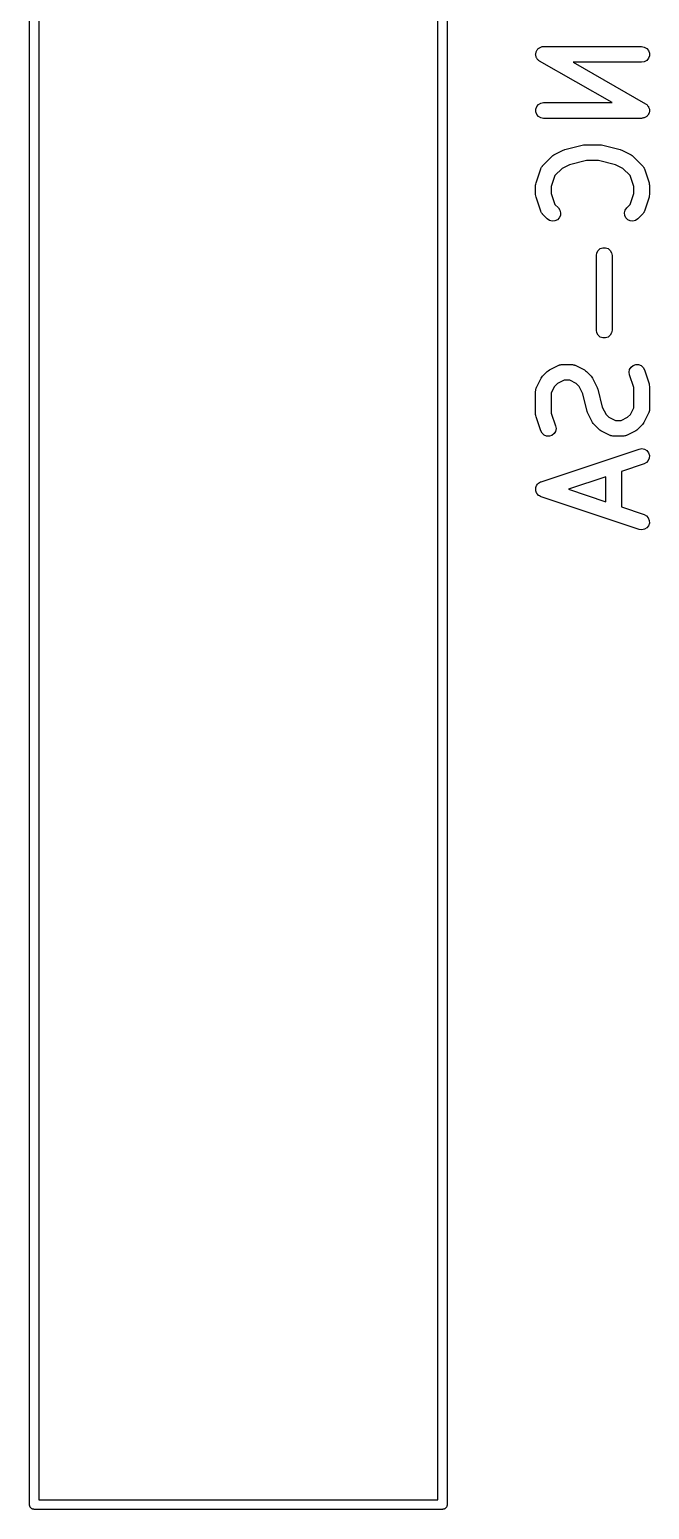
# Model space of a CAD drawing. Extents: x 127.4 to 175.7, y -110 to -72.3.
# Drawn here: x 152.28 to 160.18, y -109.97 to -91.14 of the extents above; entities that cross this region are included whole.
import ezdxf

# ---------------------------------------------------------------- set-up
doc = ezdxf.new("R2010")
doc.units = 0
doc.header["$MEASUREMENT"] = 0
doc.layers.add('BLACK', color=7, linetype='CONTINUOUS')

msp = doc.modelspace()

# ---------------------------------------------------------------- linework, layer by layer
at = {"layer": 'Black'}
for p, q in [((152.28, -109.915), (152.28, -81.855)), ((152.4, -81.915), (152.4, -109.855)), ((157.48, -109.855), (157.48, -84.515)), ((157.6, -84.455), (157.6, -109.915)), ((158.771, -91.3709), (158.777, -91.3654)), ((158.777, -91.3654), (158.786, -91.3623)), ((158.786, -91.3623), (158.793, -91.3578)), ((158.793, -91.3578), (158.802, -91.3564)), ((158.802, -91.3564), (158.81, -91.3534)), ((158.81, -91.3534), (158.819, -91.3534)), ((158.819, -91.3534), (158.827, -91.3518)), ((158.827, -91.3518), (160.077, -91.3518)), ((160.077, -91.3518), (160.112, -91.3578)), ((160.112, -91.3578), (160.142, -91.3752)), ((158.727, -91.4523), (158.729, -91.4434)), ((158.729, -91.4606), (158.727, -91.4523)), ((158.729, -91.4344), (158.732, -91.4264)), ((158.729, -91.4434), (158.729, -91.4344)), ((158.729, -91.4692), (158.729, -91.4606)), ((158.732, -91.4776), (158.729, -91.4692)), ((158.732, -91.4264), (158.733, -91.418)), ((158.734, -91.4864), (158.732, -91.4776)), ((158.733, -91.418), (158.738, -91.4102)), ((158.738, -91.4938), (158.734, -91.4864)), ((158.738, -91.4102), (158.741, -91.4018)), ((158.741, -91.5018), (158.738, -91.4938)), ((158.741, -91.4018), (158.746, -91.3953)), ((158.747, -91.5087), (158.741, -91.5018)), ((158.746, -91.3953), (158.751, -91.3879)), ((158.751, -91.5164), (158.747, -91.5087)), ((158.751, -91.3879), (158.757, -91.3821)), ((158.758, -91.5219), (158.751, -91.5164)), ((158.757, -91.3821), (158.763, -91.3752)), ((158.763, -91.5284), (158.758, -91.5219)), ((158.763, -91.3752), (158.771, -91.3709)), ((158.771, -91.5329), (158.763, -91.5284)), ((158.778, -91.5386), (158.771, -91.5329)), ((159.701, -92.0661), (158.778, -91.5386)), ((160.077, -91.5518), (159.204, -91.5518)), ((159.204, -91.5518), (160.127, -92.0793)), ((160.112, -91.5458), (160.077, -91.5518)), ((160.142, -91.5284), (160.112, -91.5458)), ((160.142, -91.3752), (160.164, -91.4018)), ((160.164, -91.5018), (160.142, -91.5284)), ((160.164, -91.4018), (160.176, -91.4344)), ((160.176, -91.4692), (160.164, -91.5018)), ((160.176, -91.4344), (160.176, -91.4692)), ((158.729, -92.1487), (158.741, -92.1161)), ((158.741, -92.1161), (158.763, -92.0895)), ((158.763, -92.0895), (158.793, -92.0721)), ((158.793, -92.0721), (158.827, -92.0661)), ((158.827, -92.0661), (159.701, -92.0661)), ((160.127, -92.0793), (160.134, -92.085)), ((160.134, -92.085), (160.142, -92.0895)), ((160.142, -92.0895), (160.147, -92.096)), ((160.147, -92.096), (160.154, -92.1015)), ((160.154, -92.1015), (160.158, -92.1092)), ((160.158, -92.1092), (160.164, -92.1161)), ((160.164, -92.1161), (160.167, -92.1241)), ((158.729, -92.1835), (158.729, -92.1487)), ((158.741, -92.2161), (158.729, -92.1835)), ((158.763, -92.2427), (158.741, -92.2161)), ((158.793, -92.2601), (158.763, -92.2427)), ((158.827, -92.2661), (158.793, -92.2601)), ((160.077, -92.2661), (158.827, -92.2661)), ((160.086, -92.2645), (160.077, -92.2661)), ((160.095, -92.2645), (160.086, -92.2645)), ((160.103, -92.2615), (160.095, -92.2645)), ((160.112, -92.2601), (160.103, -92.2615)), ((160.119, -92.2556), (160.112, -92.2601)), ((160.128, -92.2525), (160.119, -92.2556)), ((160.134, -92.247), (160.128, -92.2525)), ((160.142, -92.2427), (160.134, -92.247)), ((160.148, -92.2358), (160.142, -92.2427)), ((160.154, -92.23), (160.148, -92.2358)), ((160.159, -92.2226), (160.154, -92.23)), ((160.164, -92.2161), (160.159, -92.2226)), ((160.167, -92.2077), (160.164, -92.2161)), ((160.167, -92.1241), (160.171, -92.1315)), ((160.172, -92.1999), (160.167, -92.2077)), ((160.171, -92.1315), (160.173, -92.1403)), ((160.173, -92.1915), (160.172, -92.1999)), ((160.173, -92.1403), (160.176, -92.1487)), ((160.176, -92.1835), (160.173, -92.1915)), ((160.176, -92.1487), (160.176, -92.1573)), ((160.176, -92.1573), (160.177, -92.1657)), ((160.177, -92.1657), (160.176, -92.1745)), ((160.176, -92.1745), (160.176, -92.1835)), ((158.961, -92.7314), (159.08, -92.6719)), ((159.08, -92.6719), (159.091, -92.6688)), ((159.091, -92.6688), (159.101, -92.6643)), ((159.101, -92.6643), (159.339, -92.6048)), ((159.339, -92.6048), (159.351, -92.6039)), ((159.351, -92.6039), (159.363, -92.6018)), ((159.363, -92.6018), (159.542, -92.6018)), ((159.542, -92.6018), (159.554, -92.6039)), ((159.554, -92.6039), (159.566, -92.6048)), ((159.566, -92.6048), (159.804, -92.6643)), ((159.804, -92.6643), (159.814, -92.6688)), ((159.814, -92.6688), (159.825, -92.6719)), ((159.825, -92.6719), (159.944, -92.7314)), ((158.809, -92.8777), (158.813, -92.8739)), ((158.813, -92.8739), (158.816, -92.8692)), ((158.816, -92.8692), (158.935, -92.7501)), ((158.935, -92.7501), (158.948, -92.741)), ((158.948, -92.741), (158.961, -92.7314)), ((159.16, -92.8557), (159.065, -92.903)), ((159.375, -92.8018), (159.16, -92.8557)), ((159.529, -92.8018), (159.375, -92.8018)), ((159.745, -92.8557), (159.529, -92.8018)), ((159.84, -92.903), (159.745, -92.8557)), ((159.944, -92.7314), (159.956, -92.741)), ((159.956, -92.741), (159.97, -92.7501)), ((159.97, -92.7501), (160.089, -92.8692)), ((160.089, -92.8692), (160.092, -92.8739)), ((160.092, -92.8739), (160.096, -92.8777)), ((158.733, -93.0869), (158.792, -92.9083)), ((158.792, -92.9083), (158.795, -92.9032)), ((158.795, -92.9032), (158.796, -92.8976)), ((158.796, -92.8976), (158.803, -92.888)), ((158.803, -92.888), (158.809, -92.8777)), ((158.974, -92.9939), (158.927, -93.1347)), ((159.065, -92.903), (158.974, -92.9939)), ((159.931, -92.9939), (159.84, -92.903)), ((159.977, -93.1347), (159.931, -92.9939)), ((160.096, -92.8777), (160.102, -92.888)), ((160.102, -92.888), (160.109, -92.8976)), ((160.109, -92.8976), (160.11, -92.9032)), ((160.11, -92.9032), (160.113, -92.9083)), ((160.113, -92.9083), (160.172, -93.0869)), ((158.727, -93.1185), (158.73, -93.1027)), ((158.727, -93.2375), (158.727, -93.1185)), ((158.73, -93.2533), (158.727, -93.2375)), ((158.73, -93.1027), (158.733, -93.0869)), ((158.927, -93.1347), (158.927, -93.2213)), ((158.927, -93.2213), (158.974, -93.3621)), ((159.931, -93.3621), (159.977, -93.2213)), ((159.977, -93.2213), (159.977, -93.1347)), ((160.172, -93.0869), (160.175, -93.1027)), ((160.175, -93.1027), (160.177, -93.1185)), ((160.177, -93.2375), (160.175, -93.2533)), ((160.177, -93.1185), (160.177, -93.2375)), ((158.733, -93.2691), (158.73, -93.2533)), ((158.792, -93.4477), (158.733, -93.2691)), ((158.974, -93.3621), (159.017, -93.4049)), ((159.017, -93.4049), (159.037, -93.4334)), ((159.037, -93.4334), (159.046, -93.4669)), ((159.859, -93.4669), (159.868, -93.4334)), ((159.868, -93.4334), (159.888, -93.4049)), ((159.888, -93.4049), (159.931, -93.3621)), ((160.172, -93.2691), (160.113, -93.4477)), ((160.175, -93.2533), (160.172, -93.2691)), ((158.795, -93.4528), (158.792, -93.4477)), ((158.796, -93.4584), (158.795, -93.4528)), ((158.803, -93.468), (158.796, -93.4584)), ((158.809, -93.4783), (158.803, -93.468)), ((158.813, -93.4821), (158.809, -93.4783)), ((158.816, -93.4868), (158.813, -93.4821)), ((158.876, -93.5463), (158.816, -93.4868)), ((158.904, -93.5663), (158.876, -93.5463)), ((158.938, -93.5752), (158.904, -93.5663)), ((158.972, -93.5722), (158.938, -93.5752)), ((159.004, -93.5575), (158.972, -93.5722)), ((159.028, -93.533), (159.004, -93.5575)), ((159.043, -93.5015), (159.028, -93.533)), ((159.046, -93.4669), (159.043, -93.5015)), ((159.862, -93.5015), (159.859, -93.4669)), ((159.877, -93.533), (159.862, -93.5015)), ((159.901, -93.5575), (159.877, -93.533)), ((159.933, -93.5722), (159.901, -93.5575)), ((159.967, -93.5752), (159.933, -93.5722)), ((160.001, -93.5662), (159.967, -93.5752)), ((160.029, -93.5463), (160.001, -93.5662)), ((160.089, -93.4868), (160.029, -93.5463)), ((160.092, -93.4821), (160.089, -93.4868)), ((160.096, -93.4783), (160.092, -93.4821)), ((160.102, -93.468), (160.096, -93.4783)), ((160.109, -93.4584), (160.102, -93.468)), ((160.11, -93.4528), (160.109, -93.4584)), ((160.113, -93.4477), (160.11, -93.4528)), ((159.501, -94.0113), (159.507, -93.9771)), ((159.507, -93.9771), (159.525, -93.9471)), ((159.525, -93.9471), (159.551, -93.9247)), ((159.551, -93.9247), (159.584, -93.9129)), ((159.584, -93.9129), (159.619, -93.9129)), ((159.619, -93.9129), (159.651, -93.9247)), ((159.651, -93.9247), (159.678, -93.9471)), ((159.678, -93.9471), (159.695, -93.9771)), ((159.695, -93.9771), (159.701, -94.0113)), ((159.501, -94.9637), (159.501, -94.0113)), ((159.701, -94.0113), (159.701, -94.9637)), ((159.507, -94.9979), (159.501, -94.9637)), ((159.525, -95.028), (159.507, -94.9979)), ((159.551, -95.0503), (159.525, -95.028)), ((159.584, -95.0622), (159.551, -95.0503)), ((159.619, -95.0622), (159.584, -95.0622)), ((159.651, -95.0503), (159.619, -95.0622)), ((159.678, -95.028), (159.651, -95.0503)), ((159.695, -94.9979), (159.678, -95.028)), ((159.701, -94.9637), (159.695, -94.9979)), ((158.816, -95.5478), (158.876, -95.4882)), ((158.876, -95.4882), (158.889, -95.4791)), ((158.889, -95.4791), (158.902, -95.4695)), ((158.902, -95.4695), (159.021, -95.41)), ((159.021, -95.41), (159.026, -95.4083)), ((159.026, -95.4083), (159.031, -95.4055)), ((159.031, -95.4055), (159.043, -95.4034)), ((159.043, -95.4034), (159.054, -95.4001)), ((159.054, -95.4001), (159.06, -95.4004)), ((159.06, -95.4004), (159.066, -95.3994)), ((159.066, -95.3994), (159.185, -95.3994)), ((159.185, -95.3994), (159.19, -95.4004)), ((159.19, -95.4004), (159.196, -95.4001)), ((159.196, -95.4001), (159.207, -95.4034)), ((159.207, -95.4034), (159.219, -95.4055)), ((159.219, -95.4055), (159.224, -95.4083)), ((159.224, -95.4083), (159.229, -95.41)), ((159.229, -95.41), (159.348, -95.4695)), ((159.348, -95.4695), (159.361, -95.4791)), ((159.361, -95.4791), (159.374, -95.4882)), ((159.374, -95.4882), (159.434, -95.5478)), ((159.918, -95.4967), (159.925, -95.4627)), ((159.923, -95.5311), (159.918, -95.4967)), ((159.925, -95.4627), (159.943, -95.4331)), ((159.943, -95.4331), (159.97, -95.4115)), ((159.97, -95.4115), (160.003, -95.4005)), ((160.003, -95.4005), (160.038, -95.4015)), ((160.038, -95.4015), (160.07, -95.4142)), ((160.07, -95.4142), (160.096, -95.4373)), ((160.096, -95.4373), (160.113, -95.4678)), ((160.113, -95.4678), (160.172, -95.6464)), ((158.734, -95.7033), (158.736, -95.6983)), ((158.736, -95.6983), (158.738, -95.6928)), ((158.738, -95.6928), (158.798, -95.5738)), ((158.798, -95.5738), (158.807, -95.5609)), ((158.807, -95.5609), (158.816, -95.5478)), ((158.969, -95.6777), (158.927, -95.7611)), ((159.006, -95.6411), (158.969, -95.6777)), ((159.089, -95.5994), (159.006, -95.6411)), ((159.161, -95.5994), (159.089, -95.5994)), ((159.244, -95.6411), (159.161, -95.5994)), ((159.281, -95.6777), (159.244, -95.6411)), ((159.328, -95.7724), (159.281, -95.6777)), ((159.434, -95.5478), (159.443, -95.5609)), ((159.443, -95.5609), (159.453, -95.5738)), ((159.453, -95.5738), (159.512, -95.6928)), ((159.512, -95.6928), (159.515, -95.7033)), ((159.977, -95.6942), (159.923, -95.5311)), ((159.977, -95.952), (159.977, -95.6942)), ((160.172, -95.6464), (160.175, -95.6622)), ((160.175, -95.6622), (160.177, -95.678)), ((160.177, -95.678), (160.177, -95.9756)), ((158.727, -95.7375), (158.728, -95.7318)), ((158.727, -96.0351), (158.727, -95.7375)), ((158.728, -95.7261), (158.731, -95.7149)), ((158.728, -95.7318), (158.728, -95.7261)), ((158.731, -95.7149), (158.734, -95.7033)), ((158.927, -95.7611), (158.927, -96.0189)), ((159.385, -95.9999), (159.328, -95.7724)), ((159.515, -95.7033), (159.52, -95.7133)), ((159.52, -95.7133), (159.577, -95.9407)), ((158.73, -96.0509), (158.727, -96.0351)), ((158.733, -96.0668), (158.73, -96.0509)), ((158.792, -96.2453), (158.733, -96.0668)), ((158.927, -96.0189), (158.982, -96.1821)), ((159.39, -96.0099), (159.385, -95.9999)), ((159.393, -96.0203), (159.39, -96.0099)), ((159.452, -96.1394), (159.393, -96.0203)), ((159.577, -95.9407), (159.624, -96.0354)), ((159.624, -96.0354), (159.661, -96.072)), ((159.661, -96.072), (159.744, -96.1137)), ((159.816, -96.1137), (159.899, -96.072)), ((159.899, -96.072), (159.936, -96.0354)), ((159.936, -96.0354), (159.977, -95.952)), ((160.167, -96.0203), (160.107, -96.1394)), ((160.169, -96.0148), (160.167, -96.0203)), ((160.171, -96.0098), (160.169, -96.0148)), ((160.173, -95.9983), (160.171, -96.0098)), ((160.177, -95.9871), (160.173, -95.9983)), ((160.177, -95.9756), (160.176, -95.9813)), ((160.176, -95.9813), (160.177, -95.9871)), ((158.809, -96.2759), (158.792, -96.2453)), ((158.98, -96.2505), (158.962, -96.2801)), ((158.987, -96.2164), (158.98, -96.2505)), ((158.982, -96.1821), (158.987, -96.2164)), ((159.462, -96.1522), (159.452, -96.1394)), ((159.471, -96.1654), (159.462, -96.1522)), ((159.531, -96.2249), (159.471, -96.1654)), ((159.544, -96.2341), (159.531, -96.2249)), ((159.557, -96.2436), (159.544, -96.2341)), ((159.676, -96.3032), (159.557, -96.2436)), ((159.744, -96.1137), (159.816, -96.1137)), ((160.003, -96.2436), (159.884, -96.3032)), ((160.016, -96.2341), (160.003, -96.2436)), ((160.029, -96.2249), (160.016, -96.2341)), ((160.089, -96.1654), (160.029, -96.2249)), ((160.098, -96.1523), (160.089, -96.1654)), ((160.107, -96.1394), (160.098, -96.1523)), ((158.835, -96.2989), (158.809, -96.2759)), ((158.867, -96.3117), (158.835, -96.2989)), ((158.902, -96.3126), (158.867, -96.3117)), ((158.935, -96.3016), (158.902, -96.3126)), ((158.962, -96.2801), (158.935, -96.3016)), ((159.681, -96.3048), (159.676, -96.3032)), ((159.686, -96.3077), (159.681, -96.3048)), ((159.698, -96.3097), (159.686, -96.3077)), ((159.709, -96.3131), (159.698, -96.3097)), ((159.715, -96.3127), (159.709, -96.3131)), ((159.72, -96.3137), (159.715, -96.3127)), ((159.839, -96.3137), (159.72, -96.3137)), ((159.845, -96.3127), (159.839, -96.3137)), ((159.851, -96.3131), (159.845, -96.3127)), ((159.862, -96.3097), (159.851, -96.3131)), ((159.874, -96.3077), (159.862, -96.3097)), ((159.879, -96.3048), (159.874, -96.3077)), ((159.884, -96.3032), (159.879, -96.3048)), ((158.796, -96.8927), (160.046, -96.476)), ((160.046, -96.476), (160.08, -96.4709)), ((160.08, -96.4709), (160.114, -96.4779)), ((160.114, -96.4779), (160.144, -96.496)), ((160.163, -96.6232), (160.14, -96.6492)), ((160.144, -96.496), (160.165, -96.5232)), ((160.175, -96.5909), (160.163, -96.6232)), ((160.165, -96.5232), (160.176, -96.5562)), ((160.176, -96.5562), (160.175, -96.5909)), ((159.62, -96.8286), (159.144, -96.9875)), ((159.62, -97.1464), (159.62, -96.8286)), ((160.109, -96.6657), (159.82, -96.762)), ((159.82, -96.762), (159.82, -97.2131)), ((160.14, -96.6492), (160.109, -96.6657)), ((158.729, -96.9702), (158.73, -96.9675)), ((158.729, -96.9729), (158.729, -96.9702)), ((158.729, -96.9875), (158.729, -96.9729)), ((158.729, -97.0022), (158.729, -96.9875)), ((158.729, -97.0048), (158.729, -97.0022)), ((158.73, -97.0076), (158.729, -97.0048)), ((158.73, -96.9675), (158.735, -96.9538)), ((158.735, -97.0212), (158.73, -97.0076)), ((158.735, -96.9538), (158.74, -96.9399)), ((158.74, -96.9399), (158.741, -96.9377)), ((158.741, -96.9377), (158.742, -96.9352)), ((158.742, -96.9352), (158.752, -96.9242)), ((158.752, -96.9242), (158.761, -96.9127)), ((158.761, -96.9127), (158.763, -96.9113)), ((158.763, -96.9113), (158.765, -96.9092)), ((158.765, -96.9092), (158.778, -96.9022)), ((158.778, -96.9022), (158.791, -96.8945)), ((158.791, -96.8945), (158.793, -96.894)), ((158.793, -96.894), (158.796, -96.8927)), ((159.144, -96.9875), (159.62, -97.1464)), ((158.74, -97.0351), (158.735, -97.0212)), ((158.741, -97.0373), (158.74, -97.0351)), ((158.742, -97.0399), (158.741, -97.0373)), ((158.752, -97.0508), (158.742, -97.0399)), ((158.761, -97.0623), (158.752, -97.0508)), ((158.763, -97.0638), (158.761, -97.0623)), ((158.765, -97.0659), (158.763, -97.0638)), ((158.778, -97.0728), (158.765, -97.0659)), ((158.791, -97.0805), (158.778, -97.0728)), ((158.793, -97.0811), (158.791, -97.0805)), ((158.796, -97.0824), (158.793, -97.0811)), ((160.046, -97.4991), (158.796, -97.0824)), ((159.82, -97.2131), (160.109, -97.3093)), ((160.109, -97.3093), (160.14, -97.3259)), ((160.14, -97.3259), (160.163, -97.3518)), ((160.163, -97.3518), (160.175, -97.3841)), ((160.175, -97.3841), (160.176, -97.4189)), ((160.08, -97.5042), (160.046, -97.4991)), ((160.114, -97.4972), (160.08, -97.5042)), ((160.144, -97.479), (160.114, -97.4972)), ((160.165, -97.4518), (160.144, -97.479)), ((160.176, -97.4189), (160.165, -97.4518)), ((152.281, -109.92), (152.28, -109.915)), ((152.281, -109.925), (152.281, -109.92)), ((152.283, -109.93), (152.281, -109.925)), ((152.284, -109.936), (152.283, -109.93)), ((152.286, -109.94), (152.284, -109.936)), ((152.288, -109.945), (152.286, -109.94)), ((152.291, -109.949), (152.288, -109.945)), ((152.294, -109.954), (152.291, -109.949)), ((152.298, -109.957), (152.294, -109.954)), ((152.301, -109.961), (152.298, -109.957)), ((152.306, -109.964), (152.301, -109.961)), ((152.31, -109.967), (152.306, -109.964)), ((152.315, -109.969), (152.31, -109.967)), ((152.319, -109.971), (152.315, -109.969)), ((152.325, -109.972), (152.319, -109.971)), ((152.33, -109.974), (152.325, -109.972)), ((152.335, -109.974), (152.33, -109.974)), ((152.34, -109.975), (152.335, -109.974)), ((157.54, -109.975), (152.34, -109.975)), ((152.4, -109.855), (157.48, -109.855)), ((157.545, -109.974), (157.54, -109.975)), ((157.55, -109.974), (157.545, -109.974)), ((157.555, -109.972), (157.55, -109.974)), ((157.561, -109.971), (157.555, -109.972)), ((157.565, -109.969), (157.561, -109.971)), ((157.57, -109.967), (157.565, -109.969)), ((157.574, -109.964), (157.57, -109.967)), ((157.579, -109.961), (157.574, -109.964)), ((157.582, -109.957), (157.579, -109.961)), ((157.586, -109.954), (157.582, -109.957)), ((157.589, -109.949), (157.586, -109.954)), ((157.592, -109.945), (157.589, -109.949)), ((157.594, -109.94), (157.592, -109.945)), ((157.596, -109.936), (157.594, -109.94)), ((157.597, -109.93), (157.596, -109.936)), ((157.599, -109.925), (157.597, -109.93)), ((157.6, -109.915), (157.599, -109.92)), ((157.599, -109.92), (157.599, -109.925))]:
    msp.add_line(p, q, dxfattribs=at)

doc.saveas('drawing.dxf')
